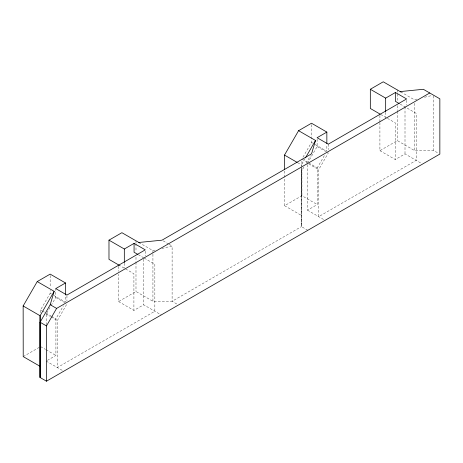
<?xml version="1.0" encoding="UTF-8"?>
<svg xmlns="http://www.w3.org/2000/svg" width="463" height="463" viewBox="0 0 463 463"><rect width="100%" height="100%" fill="white"/><g stroke="black" fill="none" stroke-linecap="round" stroke-linejoin="round"><path stroke-width="0.35" stroke-dasharray="2.31 1.74" d="M307.831 230.308L301.436 226.615L301.436 167.027L301.436 226.615L172.109 301.286L152.929 301.286L135.989 291.505L118.569 301.563L118.569 274.235M40.57 312.791L40.57 309.915L50.16 293.305L50.16 290.463M46.167 324.916L46.167 314.064L50.78 306.072M51.138 305.453L55.757 297.46L55.757 288.599M47.382 360.376L55.913 355.451L55.913 318.775L63.373 305.852M144.282 258.14L154.845 264.24L154.845 311.252L57.354 367.535L57.354 320.529L66.944 303.919M302.981 157.183L311.506 142.419L311.506 139.577M305.048 158.606L301.436 164.863L301.436 166.298L301.436 164.863L297.807 162.768M303.965 166.975L301.436 171.356L301.436 226.615M306.13 163.219L310.465 155.713M307.513 163.179L317.103 146.568L317.103 139.074M307.513 164.625L307.513 210.19L317.259 204.565L317.259 167.884L325.072 154.353M400.211 104.123L416.191 113.354L416.191 160.36L318.7 216.649L318.7 169.637L328.29 153.027L326.427 151.951M23.219 356.608L39.332 347.308M284.519 170.997L284.566 205.722L301.917 195.704L317.259 204.565M379.915 122.626L379.915 150.672L397.335 140.619L414.275 150.4L433.455 150.394L438.687 153.415M118.569 301.563L133.911 310.418L143.657 304.793L161.24 314.938M379.915 150.672L395.257 159.532L405.003 153.901L421.423 163.381M417.018 99.059L414.275 99.719L400.802 91.94M424.554 97.259L432.089 95.459M138.842 242.473L152.929 250.605L156.355 249.783M161.836 248.475L172.109 246.021L172.109 301.286L177.341 304.301M380.754 114.483L387.276 118.25M387.467 118.36L395.257 122.857L395.257 159.532M311.506 142.419L312.733 143.125M315.187 144.543L326.849 151.274L326.849 144.878M317.103 146.568L325.802 151.592M301.917 159.029L308.057 162.571M308.671 162.924L317.259 167.884M308.757 163.896L318.7 169.637M307.513 210.19L325.09 220.342M284.566 205.722L301.511 215.503M163.184 240.864L168.538 243.96M169.134 244.302L172.109 246.021M138.263 254.667L143.657 257.781M118.569 264.882L133.911 273.743L133.911 310.418M50.16 293.305L51.387 294.017M53.841 295.429L65.503 302.165L65.503 295.053M55.757 297.46L65.08 302.843M40.57 309.915L41.797 310.621M42.411 310.98L51.005 315.94M51.619 316.293L55.913 318.775M46.167 314.064L50.513 316.576M51.138 316.935L57.354 320.529M40.57 346.59L45.478 349.426M46.097 349.779L55.913 355.451M46.167 361.076L63.744 371.228M433.455 95.847L433.455 150.394M414.275 103.284L414.275 150.4M406.601 100.321L406.601 105.089M405.003 106.895L405.003 153.901M397.335 89.938L397.335 101.356M397.335 105.639L397.335 110.634M397.335 111.352L397.335 140.619M385.667 112.341L385.667 117.318M379.915 115.437L379.915 121.908M328.29 144.172L328.29 149.624M311.506 124.645L311.506 138.865M301.917 161.188L301.917 165.499M301.917 168.376L301.917 195.704M152.929 250.605L152.929 253.458M152.929 254.175L152.929 301.286M145.255 251.206L145.255 255.975M143.657 259.228L143.657 304.793M135.989 240.824L135.989 242.965M135.989 243.677L135.989 251.531M135.989 257.243L135.989 261.526M135.989 262.237L135.989 291.505M124.321 263.233L124.321 268.204M118.569 266.323L118.569 271.359M66.944 295.741L66.944 301.193M50.16 275.531L50.16 287.616"/><path stroke-width="0.69" d="M40.165 366.389L23.219 356.608L23.15 305.968L37.231 281.573L54.177 291.354L40.09 315.749L40.09 377.507L46.479 381.194L439.85 154.086L439.85 98.822L423.344 89.29L400.194 91.587M23.15 305.968L40.09 315.749L40.09 377.507L40.09 322.242L50.201 304.723L54.177 291.354M284.519 169.551L284.496 155.082L298.583 130.688L315.523 140.468L311.547 153.838L161.998 240.181L138.842 242.473M46.479 381.194L46.479 325.929L56.596 308.416L429.733 92.982M305.771 157.356L315.523 140.468M37.231 281.573L50.16 274.113L65.503 282.968L65.503 294.346M119.408 265.374L108.979 259.349L108.979 240.152L121.902 232.692L139.618 242.919M298.583 130.688L311.506 123.227L326.849 132.082L326.849 143.455M380.14 114.129L370.325 108.464L370.325 89.266L383.248 81.806L400.964 92.033M65.503 282.968L55.757 288.599L66.944 295.058L145.255 249.846L134.067 243.382L124.321 249.013L108.979 240.152M326.849 132.082L317.103 137.714L328.29 144.172L406.601 98.955L395.414 92.496L385.667 98.127L370.325 89.266M399.147 103.509L395.414 101.356L395.414 92.496M284.496 155.082L297.205 162.415M137.8 254.395L134.067 252.242L134.067 243.382M50.201 304.723L56.596 308.416M40.09 322.242L46.479 325.929M385.667 98.127L385.667 111.635M124.321 249.013L124.321 262.521"/></g></svg>
